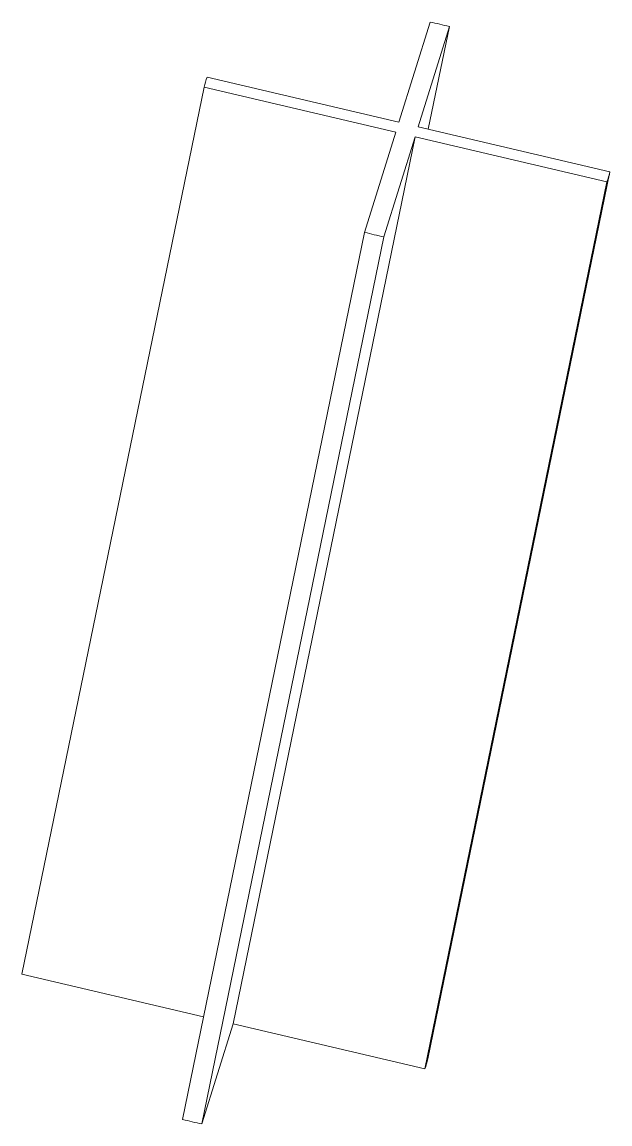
# Model space of a CAD drawing. Header units: millimetres. Extents: x -51 to 97, y -27 to 252.
import ezdxf

# ---------------------------------------------------------------- set-up
doc = ezdxf.new("R2010")
doc.units = ezdxf.units.MM

msp = doc.modelspace()

# ---------------------------------------------------------------- linework, layer by layer
at = {"color": 7, "linetype": 'Continuous', "lineweight": 15}
for p, q in [((51.96, 251.54), (44.06, 226.2)), ((56.82, 250.4), (48.93, 225.06)), ((51.49, 224.46), (56.82, 250.4)), ((-4.51, 237.61), (44.06, 226.2)), ((-51.4, 10.71), (-5.3, 235.07)), ((-5.3, 235.07), (43.27, 223.67)), ((43.27, 223.67), (35.37, 198.34)), ((48.93, 225.06), (97.49, 213.66)), ((2.04, -1.84), (48.13, 222.53)), ((48.13, 222.53), (40.24, 197.19)), ((48.13, 222.53), (96.7, 211.12)), ((51.4, -10.71), (97.49, 213.66)), ((50.61, -13.24), (96.7, 211.12)), ((-10.73, -26.03), (35.37, 198.34)), ((-5.86, -27.17), (40.24, 197.19)), ((-51.4, 10.71), (-5.4, -0.09)), ((2.04, -1.84), (-5.86, -27.17)), ((2.04, -1.84), (50.61, -13.24))]:
    msp.add_line(p, q, dxfattribs=at)
for centre, radius, start, end in [((31.81, 154.8), 98.81, 75.3367, 78.2332), ((9.27, 231.92), 14.9, 157.5678, 167.7976), ((82.93, 216.81), 14.9, 337.5678, 347.7976), ((60.39, 293.93), 98.81, 255.3367, 258.2332), ((36.83, -7.56), 14.9, 337.5678, 347.7976), ((14.29, 69.57), 98.81, 255.3367, 258.2332)]:
    msp.add_arc(centre, radius, start, end, dxfattribs=at)

doc.saveas('drawing.dxf')
